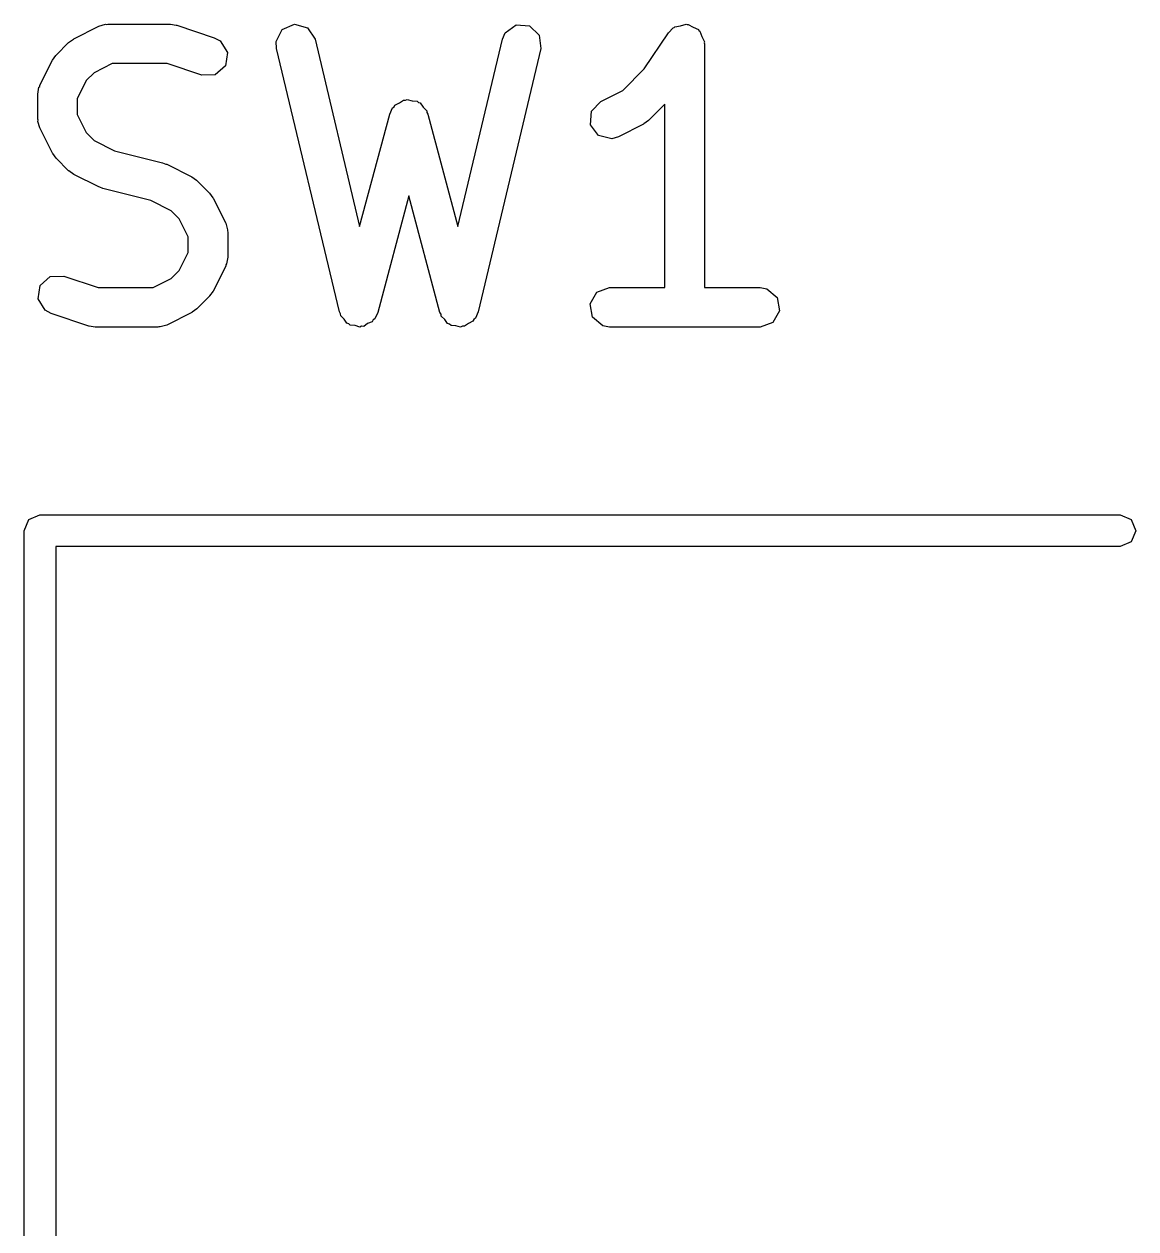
# Model space of a CAD drawing. Extents: x 4.52 to 8.26, y -1.82 to -0.9.
# Drawn here: x 7.5081 to 7.6743, y -1.4566 to -1.2766 of the extents above; entities that cross this region are included whole.
import ezdxf

# ---------------------------------------------------------------- set-up
doc = ezdxf.new("R2010")
doc.units = 0
doc.header["$MEASUREMENT"] = 0
doc.layers.add('BLACK', color=7, linetype='CONTINUOUS')

msp = doc.modelspace()

# ---------------------------------------------------------------- linework, layer by layer
at = {"layer": 'BLACK', "linetype": 'CONTINUOUS'}
for p, q in [((7.51556, -1.27878), (7.51931, -1.2769)), ((7.51931, -1.2769), (7.52029, -1.27661)), ((7.52029, -1.27661), (7.52046, -1.27665)), ((7.52046, -1.27665), (7.52063, -1.27659)), ((7.52063, -1.27659), (7.53, -1.27659)), ((7.53, -1.27659), (7.53087, -1.27674)), ((7.53087, -1.27674), (7.53094, -1.27674)), ((7.53094, -1.27674), (7.53656, -1.27862)), ((7.54582, -1.2792), (7.54672, -1.2774)), ((7.54672, -1.2774), (7.54857, -1.2766)), ((7.54857, -1.2766), (7.55051, -1.27717)), ((7.55051, -1.27717), (7.55162, -1.27886)), ((7.57962, -1.27886), (7.58003, -1.27792)), ((7.58003, -1.27792), (7.58165, -1.27671)), ((7.58165, -1.27671), (7.58367, -1.27683)), ((7.58367, -1.27683), (7.58513, -1.27822)), ((7.60082, -1.28329), (7.60441, -1.27791)), ((7.60441, -1.27791), (7.60512, -1.27716)), ((7.60512, -1.27716), (7.60528, -1.27712)), ((7.60528, -1.27712), (7.60539, -1.27699)), ((7.60539, -1.27699), (7.60623, -1.27684)), ((7.60623, -1.27684), (7.60706, -1.2766)), ((7.60706, -1.2766), (7.60721, -1.27667)), ((7.60721, -1.27667), (7.60738, -1.27664)), ((7.60738, -1.27664), (7.60812, -1.27707)), ((7.60812, -1.27707), (7.60891, -1.27741)), ((7.60891, -1.27741), (7.60898, -1.27756)), ((7.60898, -1.27756), (7.60913, -1.27765)), ((7.60913, -1.27765), (7.60942, -1.27845)), ((7.51292, -1.28121), (7.51479, -1.27933)), ((7.51479, -1.27933), (7.51551, -1.27883)), ((7.51551, -1.27883), (7.51556, -1.27878)), ((7.53656, -1.27862), (7.53746, -1.27911)), ((7.53746, -1.27911), (7.53852, -1.28083)), ((7.54588, -1.28023), (7.54582, -1.2792)), ((7.55162, -1.27886), (7.55828, -1.30685)), ((7.57296, -1.30685), (7.57962, -1.27886)), ((7.58513, -1.27822), (7.58537, -1.28023)), ((7.60942, -1.27845), (7.6098, -1.27922)), ((7.6098, -1.27922), (7.60976, -1.27938)), ((7.60976, -1.27938), (7.60982, -1.27954)), ((7.60982, -1.27954), (7.60982, -1.31596)), ((7.51236, -1.28197), (7.51289, -1.28126)), ((7.51289, -1.28126), (7.51292, -1.28121)), ((7.53852, -1.28083), (7.53822, -1.28283)), ((7.55525, -1.3196), (7.54588, -1.28023)), ((7.58537, -1.28023), (7.57599, -1.3196)), ((7.51049, -1.28572), (7.51236, -1.28197)), ((7.52132, -1.2825), (7.51863, -1.28385)), ((7.52952, -1.2825), (7.52132, -1.2825)), ((7.53469, -1.28422), (7.52952, -1.2825)), ((7.53822, -1.28283), (7.53671, -1.28417)), ((7.59762, -1.28649), (7.60082, -1.28329)), ((7.51743, -1.28504), (7.51608, -1.28774)), ((7.51863, -1.28385), (7.51743, -1.28504)), ((7.53671, -1.28417), (7.53469, -1.28422)), ((7.51018, -1.28704), (7.51035, -1.28603)), ((7.51018, -1.29079), (7.51018, -1.28704)), ((7.51035, -1.28603), (7.51047, -1.2859)), ((7.51047, -1.2859), (7.51049, -1.28572)), ((7.5943, -1.28815), (7.59762, -1.28649)), ((7.51608, -1.28774), (7.51608, -1.2901)), ((7.5632, -1.2891), (7.56342, -1.28895)), ((7.56342, -1.28895), (7.56354, -1.2887)), ((7.56354, -1.2887), (7.56423, -1.28838)), ((7.56423, -1.28838), (7.56485, -1.28794)), ((7.56485, -1.28794), (7.56512, -1.28797)), ((7.56512, -1.28797), (7.56537, -1.28785)), ((7.56537, -1.28785), (7.56611, -1.28805)), ((7.56611, -1.28805), (7.56687, -1.28812)), ((7.56687, -1.28812), (7.56706, -1.28831)), ((7.56706, -1.28831), (7.56732, -1.28838)), ((7.56732, -1.28838), (7.56776, -1.289)), ((7.56776, -1.289), (7.5683, -1.28954)), ((7.59291, -1.28962), (7.5943, -1.28815)), ((7.60391, -1.28855), (7.60146, -1.29101)), ((7.60391, -1.31596), (7.60391, -1.28855)), ((7.51024, -1.29096), (7.51018, -1.29079)), ((7.51608, -1.2901), (7.51743, -1.29279)), ((7.55828, -1.30685), (7.56277, -1.29003)), ((7.56277, -1.29003), (7.5632, -1.2891)), ((7.5683, -1.28954), (7.56832, -1.28981)), ((7.56832, -1.28981), (7.56848, -1.29003)), ((7.56848, -1.29003), (7.57296, -1.30685)), ((7.59279, -1.29163), (7.59291, -1.28962)), ((7.5102, -1.29113), (7.51024, -1.29096)), ((7.51049, -1.29211), (7.5102, -1.29113)), ((7.51236, -1.29586), (7.51049, -1.29211)), ((7.59399, -1.29326), (7.59279, -1.29163)), ((7.60069, -1.29156), (7.59694, -1.29343)), ((7.60073, -1.29151), (7.60069, -1.29156)), ((7.60146, -1.29101), (7.60073, -1.29151)), ((7.51743, -1.29279), (7.51863, -1.29399)), ((7.51863, -1.29399), (7.52166, -1.29551)), ((7.59596, -1.29373), (7.59399, -1.29326)), ((7.59694, -1.29343), (7.59596, -1.29373)), ((7.51241, -1.29591), (7.51236, -1.29586)), ((7.51292, -1.29663), (7.51241, -1.29591)), ((7.52166, -1.29551), (7.52884, -1.2973)), ((7.51479, -1.29851), (7.51292, -1.29663)), ((7.52884, -1.2973), (7.52931, -1.29751)), ((7.52931, -1.29751), (7.52945, -1.29753)), ((7.52945, -1.29753), (7.5332, -1.2994)), ((7.51485, -1.29853), (7.51479, -1.29851)), ((7.51556, -1.29906), (7.51485, -1.29853)), ((7.51931, -1.30093), (7.51556, -1.29906)), ((7.5332, -1.2994), (7.53391, -1.29993)), ((7.51945, -1.30095), (7.51931, -1.30093)), ((7.51991, -1.30116), (7.51945, -1.30095)), ((7.5271, -1.30295), (7.51991, -1.30116)), ((7.53391, -1.29993), (7.53396, -1.29995)), ((7.53396, -1.29995), (7.53584, -1.30183)), ((7.53013, -1.30447), (7.5271, -1.30295)), ((7.53584, -1.30183), (7.53635, -1.30255)), ((7.53635, -1.30255), (7.53639, -1.3026)), ((7.53639, -1.3026), (7.53827, -1.30635)), ((7.56562, -1.30225), (7.56098, -1.31968)), ((7.57027, -1.31968), (7.56562, -1.30225)), ((7.53132, -1.30567), (7.53013, -1.30447)), ((7.53267, -1.30836), (7.53132, -1.30567)), ((7.53827, -1.30635), (7.53856, -1.30733)), ((7.53267, -1.31072), (7.53267, -1.30836)), ((7.53856, -1.30733), (7.53852, -1.3075)), ((7.53852, -1.3075), (7.53858, -1.30767)), ((7.53858, -1.30767), (7.53858, -1.31142)), ((7.53132, -1.31342), (7.53267, -1.31072)), ((7.53858, -1.31142), (7.5384, -1.31243)), ((7.53013, -1.31461), (7.53132, -1.31342)), ((7.53827, -1.31274), (7.53639, -1.31649)), ((7.53829, -1.31256), (7.53827, -1.31274)), ((7.5384, -1.31243), (7.53829, -1.31256)), ((7.51024, -1.31763), (7.51053, -1.31563)), ((7.51053, -1.31563), (7.51204, -1.31429)), ((7.51204, -1.31429), (7.51406, -1.31424)), ((7.51406, -1.31424), (7.51923, -1.31596)), ((7.51923, -1.31596), (7.52743, -1.31596)), ((7.52743, -1.31596), (7.53013, -1.31461)), ((7.59372, -1.31665), (7.59562, -1.31596)), ((7.59562, -1.31596), (7.60391, -1.31596)), ((7.60982, -1.31596), (7.61812, -1.31596)), ((7.61812, -1.31596), (7.61913, -1.31614)), ((7.51129, -1.31935), (7.51024, -1.31763)), ((7.53584, -1.31725), (7.53396, -1.31913)), ((7.53587, -1.31719), (7.53584, -1.31725)), ((7.53639, -1.31649), (7.53587, -1.31719)), ((7.59271, -1.3184), (7.59372, -1.31665)), ((7.61913, -1.31614), (7.62067, -1.31744)), ((7.62067, -1.31744), (7.62102, -1.31943)), ((7.51219, -1.31984), (7.51129, -1.31935)), ((7.53396, -1.31913), (7.53324, -1.31963)), ((7.55542, -1.31986), (7.55525, -1.3196)), ((7.57599, -1.3196), (7.57559, -1.32054)), ((7.59306, -1.32039), (7.59271, -1.3184)), ((7.62102, -1.31943), (7.62001, -1.32118)), ((7.51782, -1.32172), (7.51219, -1.31984)), ((7.5332, -1.31968), (7.52945, -1.32156)), ((7.53324, -1.31963), (7.5332, -1.31968)), ((7.55545, -1.32017), (7.55542, -1.31986)), ((7.55596, -1.32068), (7.55545, -1.32017)), ((7.55636, -1.32128), (7.55596, -1.32068)), ((7.55666, -1.32137), (7.55636, -1.32128)), ((7.55688, -1.32159), (7.55666, -1.32137)), ((7.55948, -1.32135), (7.55889, -1.32177)), ((7.56015, -1.32106), (7.55948, -1.32135)), ((7.56029, -1.32078), (7.56015, -1.32106)), ((7.56054, -1.32061), (7.56029, -1.32078)), ((7.56098, -1.31968), (7.56054, -1.32061)), ((7.57045, -1.31993), (7.57027, -1.31968)), ((7.57048, -1.32024), (7.57045, -1.31993)), ((7.57101, -1.32074), (7.57048, -1.32024)), ((7.57142, -1.32133), (7.57101, -1.32074)), ((7.57172, -1.32141), (7.57142, -1.32133)), ((7.57195, -1.32162), (7.57172, -1.32141)), ((7.57455, -1.32131), (7.57396, -1.32174)), ((7.57521, -1.321), (7.57455, -1.32131)), ((7.57534, -1.32072), (7.57521, -1.321)), ((7.57559, -1.32054), (7.57534, -1.32072)), ((7.59461, -1.32169), (7.59306, -1.32039)), ((7.62001, -1.32118), (7.61812, -1.32187)), ((7.51788, -1.32171), (7.51782, -1.32172)), ((7.51875, -1.32187), (7.51788, -1.32171)), ((7.52813, -1.32187), (7.51875, -1.32187)), ((7.52829, -1.32181), (7.52813, -1.32187)), ((7.52846, -1.32185), (7.52829, -1.32181)), ((7.52945, -1.32156), (7.52846, -1.32185)), ((7.5576, -1.32165), (7.55688, -1.32159)), ((7.5583, -1.32186), (7.5576, -1.32165)), ((7.55858, -1.32174), (7.5583, -1.32186)), ((7.55889, -1.32177), (7.55858, -1.32174)), ((7.57267, -1.32167), (7.57195, -1.32162)), ((7.57337, -1.32186), (7.57267, -1.32167)), ((7.57366, -1.32173), (7.57337, -1.32186)), ((7.57396, -1.32174), (7.57366, -1.32173)), ((7.59562, -1.32187), (7.59461, -1.32169)), ((7.61812, -1.32187), (7.59562, -1.32187)), ((7.50883, -1.35062), (7.5105, -1.34992)), ((7.5105, -1.34992), (7.67192, -1.34992)), ((7.67192, -1.34992), (7.67359, -1.35062)), ((7.50814, -1.35229), (7.50883, -1.35062)), ((7.67359, -1.35062), (7.67428, -1.35229)), ((7.50814, -1.81685), (7.50814, -1.35229)), ((7.67428, -1.35229), (7.67359, -1.35396)), ((7.67192, -1.35465), (7.51287, -1.35465)), ((7.51287, -1.35465), (7.51287, -1.81449)), ((7.67359, -1.35396), (7.67192, -1.35465))]:
    msp.add_line(p, q, dxfattribs=at)

doc.saveas('drawing.dxf')
